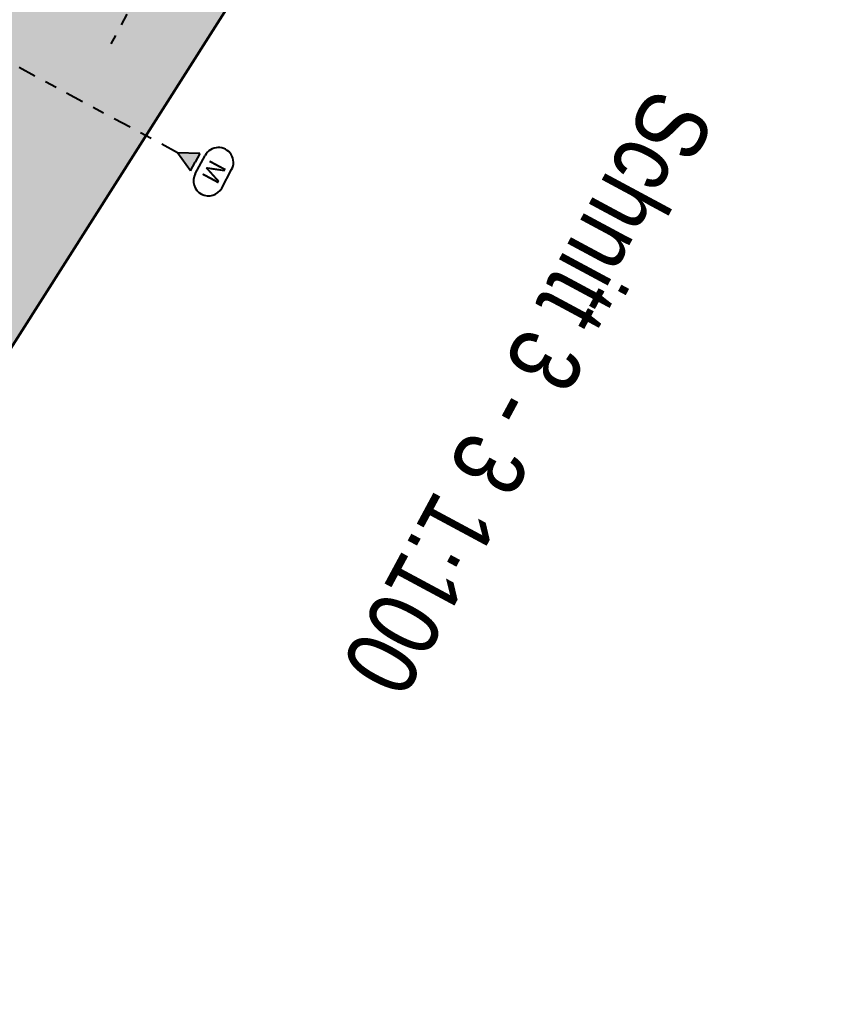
# Model space of a CAD drawing. Header units: metres. Extents: x 2711799 to 2711985, y 1236908 to 1237087.
# Drawn here: x 2711823.07 to 2711829.86, y 1236922.62 to 1236930.78 of the extents above; entities that cross this region are included whole.
import ezdxf

# ---------------------------------------------------------------- set-up
doc = ezdxf.new("R2010")
doc.units = ezdxf.units.M
doc.linetypes.add('AUSGEZOGEN', pattern=[0])
doc.linetypes.add('PUNKT2_S9', pattern=[0.35, 0.15, -0.1, 0, -0.1])
for name, color, linetype, lineweight in [('XR$10$Bauteilachse', 7, 'PUNKT2_S9', 25), ('XR$10$Beton Ansicht', 7, 'AUSGEZOGEN', 35), ('XR$10$Fuellflaeche', 7, 'AUSGEZOGEN', 25), ('XR$10$Text Decke', 7, 'AUSGEZOGEN', 18), ('XR$10$Vermassung Aushub Ebenen', 7, 'AUSGEZOGEN', 25), ('XR$11$Decke', 7, 'AUSGEZOGEN', 35)]:
    doc.layers.add(name, color=color, linetype=linetype, lineweight=lineweight)
doc.styles.add('ARIAL', font='arial.ttf')

msp = doc.modelspace()

# ---------------------------------------------------------------- hatches: boundary and pattern name
at = {"layer": 'XR$10$Fuellflaeche', "transparency": 33554687}
msp.add_hatch(color=1, dxfattribs=at).paths.add_polyline_path([(2711824.3861, 1236929.6735), (2711824.4922, 1236929.5233), (2711824.5699, 1236929.6678)])
at = {"layer": 'XR$11$Decke', "lineweight": 25, "transparency": 33554687}
msp.add_hatch(color=131, dxfattribs=at).paths.add_polyline_path([(2711829.6834, 1236938.864), (2711824.1963, 1236941.1428), (2711823.6932, 1236940.207), (2711819.8187, 1236933.3434), (2711819.7943, 1236933.3564), (2711819.4439, 1236932.7047), (2711819.468, 1236932.6917), (2711815.7614, 1236925.454), (2711815.3826, 1236924.7496), (2711816.0223, 1236922.6224), (2711817.0457, 1236923.1806), (2711819.2635, 1236924.2386), (2711820.1856, 1236924.6652), (2711820.3929, 1236924.7616), (2711821.9105, 1236926.3357), (2711827.124, 1236934.5396), (2711827.8346, 1236935.4927), (2711827.9586, 1236935.7235), (2711828.6826, 1236936.6476), (2711828.7981, 1236936.8626), (2711829.5306, 1236937.8026), (2711829.6318, 1236937.9908), (2711829.8594, 1236938.2767)])

# ---------------------------------------------------------------- linework, layer by layer
at = {"layer": 'XR$10$Bauteilachse', "transparency": 33554687}
msp.add_line((2711824.5069, 1236931.8412, 640.05), (2711823.8297, 1236930.5817, 640.05), dxfattribs=at)
at = {"layer": 'XR$10$Beton Ansicht', "transparency": 33554687}
msp.add_line((2711821.9105, 1236926.3357, 640.05), (2711827.124, 1236934.5396, 640.05), dxfattribs=at)
at = {"layer": 'XR$10$Vermassung Aushub Ebenen', "color": 1, "linetype": 'PUNKT2_S9', "lineweight": 25, "transparency": 33554687}
msp.add_line((2711824.3861, 1236929.6735, 640.05), (2711819.718, 1236932.1833, 640.05), dxfattribs=at)
at = {"layer": 'XR$10$Vermassung Aushub Ebenen', "color": 1, "lineweight": 25, "transparency": 33554687}
for p, q in [((2711824.4922, 1236929.5233, 640.05), (2711824.3861, 1236929.6735, 640.05)), ((2711824.5699, 1236929.6678, 640.05), (2711824.3861, 1236929.6735, 640.05)), ((2711824.5699, 1236929.6678, 640.05), (2711824.5311, 1236929.5956, 640.05)), ((2711824.4922, 1236929.5233, 640.05), (2711824.5311, 1236929.5956, 640.05))]:
    msp.add_line(p, q, dxfattribs=at)
at = {"layer": 'XR$10$Vermassung Aushub Ebenen', "color": 1, "linetype": 'AUSGEZOGEN', "lineweight": 25, "transparency": 33554687}
for p, q in [((2711824.5336, 1236929.4979, 640.05), (2711824.6162, 1236929.6516, 640.05)), ((2711824.7538, 1236929.3795, 640.05), (2711824.8364, 1236929.5332, 640.05))]:
    msp.add_line(p, q, dxfattribs=at)
for centre, start, end in [((2711824.7263, 1236929.5924, 640.05), 331.73568, 151.73568), ((2711824.6437, 1236929.4387, 640.05), 151.73568, 331.73568)]:
    msp.add_arc(centre, 0.125, start, end, dxfattribs=at)

# ---------------------------------------------------------------- texts
at = {"layer": 'XR$10$Text Decke', "color": 7, "lineweight": 25, "transparency": 33554687, "insert": (2711828.3391, 1236930.2449, 640.05), "char_height": 0.6, "width": 5.802766, "attachment_point": 7, "rotation": 241.73568, "style": 'ARIAL'}
msp.add_mtext('\\W0.81;Schnitt 3 - 3 1:100', dxfattribs=at)
at = {"layer": 'XR$10$Vermassung Aushub Ebenen', "color": 1, "linetype": 'AUSGEZOGEN', "lineweight": 25, "transparency": 33554687, "insert": (2711824.6647, 1236929.6256, 640.05), "char_height": 0.15, "width": 0.248681, "attachment_point": 7, "rotation": 241.73568, "style": 'ARIAL'}
msp.add_mtext('\\W0.99;M', dxfattribs=at)

doc.saveas('drawing.dxf')
